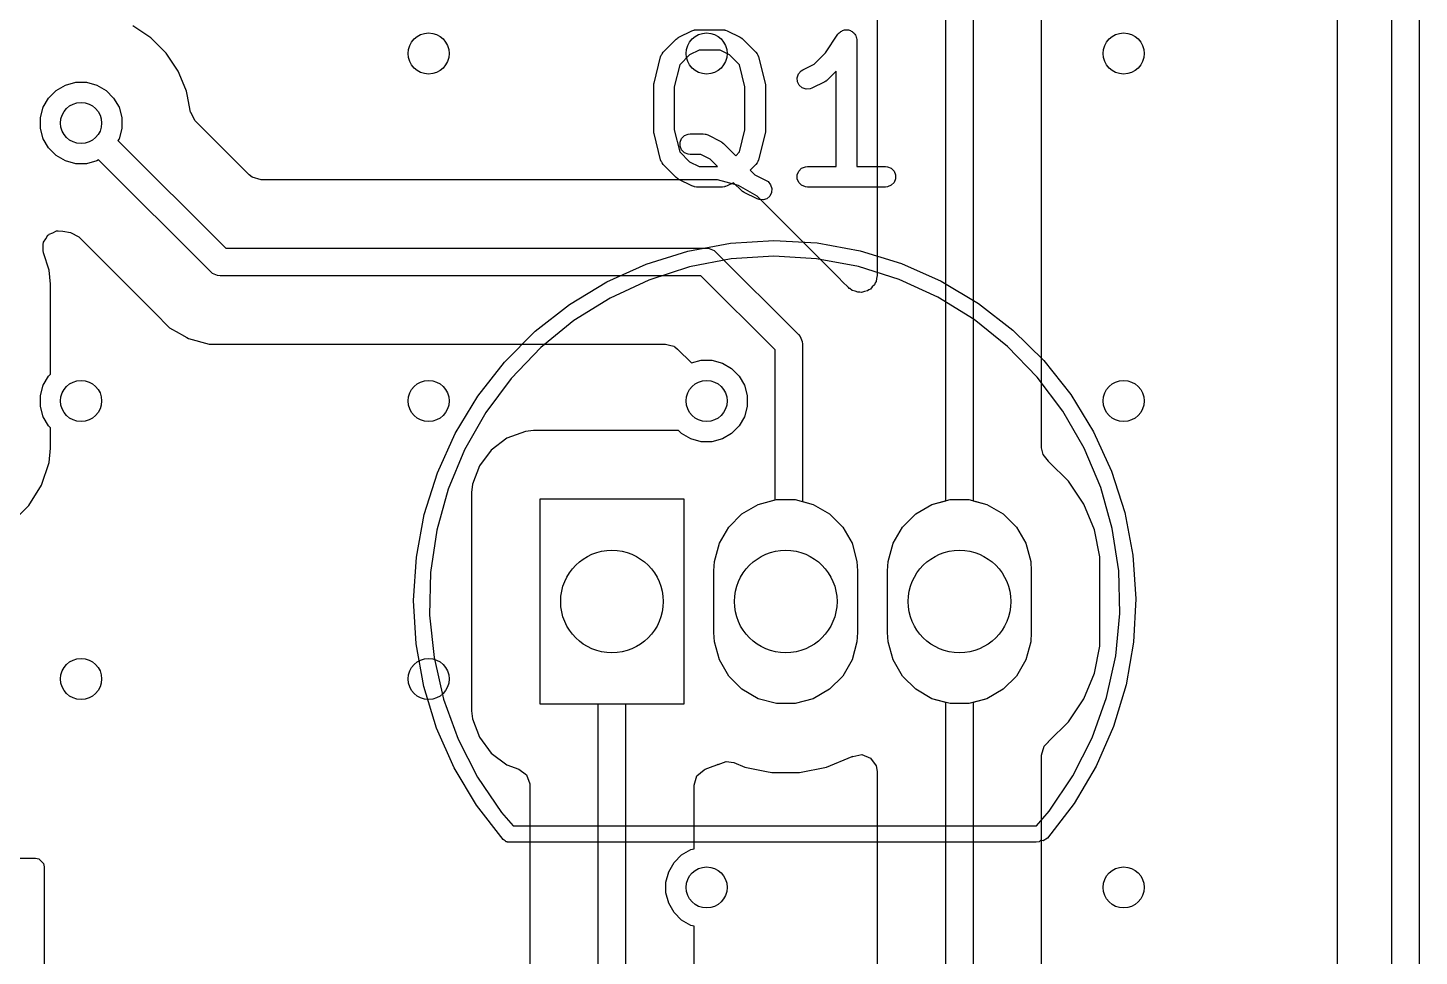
# Model space of a CAD drawing. Header units: inches. Extents: x 5.59 to 6.78, y -5.65 to -2.26.
# Drawn here: x 6.3752 to 6.7756, y -3.8354 to -3.5682 of the extents above; entities that cross this region are included whole.
import ezdxf

# ---------------------------------------------------------------- set-up
doc = ezdxf.new("R2010")
doc.units = ezdxf.units.IN
doc.header["$MEASUREMENT"] = 0
for name, color, linetype, true_color in [('Edge.Cuts', 31, 'CONTINUOUS', 0xffb86c), ('F.Cu', 11, 'CONTINUOUS', 0xff5555), ('F.Mask', 191, 'CONTINUOUS', 0xbd93f9), ('F.Silkscreen', 141, 'CONTINUOUS', 0x8be9fd)]:
    doc.layers.add(name, color=color, linetype=linetype, true_color=true_color)

msp = doc.modelspace()

# ---------------------------------------------------------------- linework, layer by layer
at = {"layer": 'Edge.Cuts', "linetype": 'CONTINUOUS'}
for p, q in [((6.76772, -5.05906), (6.76772, -2.85433)), ((6.77559, -2.85433), (6.77559, -5.05906))]:
    msp.add_line(p, q, dxfattribs=at)
at = {"layer": 'Edge.Cuts'}
for centre in [(6.54331, -3.73331), (6.54331, -3.73331), (6.59331, -3.73331), (6.59331, -3.73331), (6.64331, -3.73331), (6.64331, -3.73331)]:
    msp.add_circle(centre, 0.01476, dxfattribs=at)
at = {"layer": 'F.Cu', "linetype": 'CONTINUOUS'}
for p, q in [((6.75195, -2.85451), (6.75195, -5.05888)), ((6.66695, -3.68908), (6.66695, -3.54523)), ((6.63937, -3.70429), (6.63937, -3.54998)), ((6.64724, -3.54835), (6.64724, -3.70429)), ((6.61967, -3.56016), (6.61967, -3.63948)), ((6.41064, -3.57111), (6.40548, -3.56766)), ((6.41503, -3.5755), (6.41064, -3.57111)), ((6.41064, -3.57111), (6.41064, -3.57111)), ((6.41848, -3.58066), (6.41503, -3.5755)), ((6.41503, -3.5755), (6.41503, -3.5755)), ((6.41876, -3.58133), (6.41848, -3.58066)), ((6.41848, -3.58066), (6.41848, -3.58066)), ((6.42086, -3.5864), (6.41876, -3.58133)), ((6.38118, -3.5884), (6.38336, -3.58622)), ((6.38336, -3.58622), (6.38603, -3.58468)), ((6.38603, -3.58468), (6.38901, -3.58388)), ((6.38901, -3.58388), (6.39209, -3.58388)), ((6.39209, -3.58388), (6.39507, -3.58468)), ((6.39507, -3.58468), (6.39774, -3.58622)), ((6.39774, -3.58622), (6.39992, -3.5884)), ((6.42105, -3.58737), (6.42086, -3.5864)), ((6.37884, -3.59405), (6.37964, -3.59107)), ((6.37964, -3.59107), (6.38118, -3.5884)), ((6.39992, -3.5884), (6.40146, -3.59107)), ((6.40146, -3.59107), (6.40226, -3.59405)), ((6.42207, -3.59251), (6.42105, -3.58737)), ((6.37884, -3.59713), (6.37884, -3.59405)), ((6.40226, -3.59405), (6.40226, -3.59713)), ((6.42209, -3.5926), (6.42207, -3.59251)), ((6.42341, -3.59501), (6.42209, -3.5926)), ((6.43891, -3.61052), (6.42341, -3.59501)), ((6.37964, -3.60011), (6.37884, -3.59713)), ((6.40226, -3.59713), (6.40146, -3.60011)), ((6.38118, -3.60278), (6.37964, -3.60011)), ((6.38336, -3.60496), (6.38118, -3.60278)), ((6.40146, -3.60011), (6.40116, -3.60063)), ((6.40116, -3.60063), (6.43218, -3.63165)), ((6.38603, -3.6065), (6.38336, -3.60496)), ((6.38901, -3.6073), (6.38603, -3.6065)), ((6.39209, -3.6073), (6.38901, -3.6073)), ((6.39507, -3.6065), (6.39209, -3.6073)), ((6.39559, -3.6062), (6.39507, -3.6065)), ((6.42777, -3.63837), (6.39559, -3.6062)), ((6.43973, -3.61117), (6.43891, -3.61052)), ((6.44237, -3.61195), (6.43973, -3.61117)), ((6.56714, -3.61195), (6.44237, -3.61195)), ((6.56744, -3.61195), (6.56714, -3.61195)), ((6.56714, -3.61195), (6.56714, -3.61195)), ((6.57366, -3.61195), (6.56744, -3.61195)), ((6.57968, -3.61356), (6.57366, -3.61195)), ((6.58111, -3.61439), (6.57968, -3.61356)), ((6.58507, -3.61667), (6.58111, -3.61439)), ((6.58111, -3.61439), (6.58111, -3.61439)), ((6.58111, -3.61439), (6.58111, -3.61439)), ((6.58975, -3.62135), (6.58507, -3.61667)), ((6.58507, -3.61667), (6.58507, -3.61667)), ((6.60869, -3.64029), (6.58975, -3.62135)), ((6.58975, -3.62135), (6.58975, -3.62135)), ((6.38135, -3.62761), (6.38244, -3.62718)), ((6.38244, -3.62718), (6.38348, -3.62666)), ((6.38348, -3.62666), (6.38376, -3.62666)), ((6.38376, -3.62666), (6.38391, -3.6266)), ((6.38391, -3.6266), (6.38529, -3.62668)), ((6.38529, -3.62668), (6.38747, -3.62711)), ((6.38747, -3.62711), (6.38991, -3.62839)), ((6.37961, -3.63025), (6.37973, -3.63006)), ((6.37965, -3.63142), (6.37961, -3.63025)), ((6.37973, -3.63006), (6.37974, -3.62984)), ((6.37974, -3.62984), (6.38042, -3.62889)), ((6.38042, -3.62889), (6.38102, -3.62789)), ((6.38102, -3.62789), (6.38122, -3.62779)), ((6.38122, -3.62779), (6.38135, -3.62761)), ((6.38991, -3.62839), (6.38997, -3.62845)), ((6.38997, -3.62845), (6.41146, -3.64994)), ((6.37959, -3.63259), (6.37965, -3.63142)), ((6.3797, -3.63278), (6.37959, -3.63259)), ((6.37971, -3.633), (6.3797, -3.63278)), ((6.38134, -3.63792), (6.37971, -3.633)), ((6.43218, -3.63165), (6.57055, -3.63165)), ((6.57055, -3.63165), (6.57132, -3.63173)), ((6.57132, -3.63173), (6.57274, -3.63232)), ((6.57274, -3.63232), (6.57334, -3.63281)), ((6.57334, -3.63281), (6.59696, -3.65643)), ((6.38175, -3.64197), (6.38134, -3.63792)), ((6.42836, -3.63886), (6.42777, -3.63837)), ((6.42978, -3.63945), (6.42836, -3.63886)), ((6.38175, -3.66783), (6.38175, -3.64197)), ((6.43055, -3.63953), (6.42978, -3.63945)), ((6.56892, -3.63953), (6.43055, -3.63953)), ((6.59024, -3.66084), (6.56892, -3.63953)), ((6.60959, -3.64119), (6.60869, -3.64029)), ((6.60869, -3.64029), (6.60869, -3.64029)), ((6.61133, -3.64294), (6.60959, -3.64119)), ((6.61159, -3.64317), (6.61133, -3.64294)), ((6.61175, -3.64325), (6.61159, -3.64317)), ((6.61244, -3.64377), (6.61175, -3.64325)), ((6.61823, -3.64269), (6.61771, -3.64339)), ((6.61889, -3.64212), (6.61823, -3.64269)), ((6.61904, -3.64161), (6.61889, -3.64212)), ((6.61936, -3.64119), (6.61904, -3.64161)), ((6.61942, -3.64032), (6.61936, -3.64119)), ((6.61967, -3.63948), (6.61942, -3.64032)), ((6.6133, -3.64395), (6.61244, -3.64377)), ((6.61409, -3.64432), (6.6133, -3.64395)), ((6.61461, -3.64424), (6.61409, -3.64432)), ((6.61513, -3.64435), (6.61461, -3.64424)), ((6.61595, -3.64405), (6.61513, -3.64435)), ((6.61681, -3.64392), (6.61595, -3.64405)), ((6.61721, -3.64358), (6.61681, -3.64392)), ((6.61771, -3.64339), (6.61721, -3.64358)), ((6.41146, -3.64994), (6.41146, -3.64994)), ((6.41146, -3.64994), (6.41163, -3.65011)), ((6.41163, -3.65011), (6.41163, -3.65011)), ((6.41163, -3.65011), (6.41603, -3.65451)), ((6.41603, -3.65451), (6.41879, -3.6561)), ((6.41879, -3.6561), (6.41945, -3.65648)), ((6.41945, -3.65648), (6.41945, -3.65648)), ((6.41945, -3.65648), (6.42095, -3.65735)), ((6.42095, -3.65735), (6.42143, -3.65762)), ((6.42143, -3.65762), (6.42744, -3.65923)), ((6.42744, -3.65923), (6.42744, -3.65923)), ((6.42744, -3.65923), (6.43396, -3.65923)), ((6.43396, -3.65923), (6.43396, -3.65923)), ((6.43396, -3.65923), (6.55874, -3.65923)), ((6.55874, -3.65923), (6.5599, -3.65957)), ((6.59696, -3.65643), (6.59745, -3.65703)), ((6.59745, -3.65703), (6.59803, -3.65844)), ((6.59803, -3.65844), (6.59811, -3.65921)), ((6.59811, -3.65921), (6.59811, -3.70452)), ((6.5599, -3.65957), (6.56108, -3.65983)), ((6.56108, -3.65983), (6.56127, -3.65998)), ((6.56127, -3.65998), (6.56138, -3.66001)), ((6.56138, -3.66001), (6.56219, -3.66066)), ((6.56219, -3.66066), (6.56617, -3.66464)), ((6.59024, -3.70406), (6.59024, -3.66084)), ((6.56617, -3.66464), (6.56901, -3.66388)), ((6.56901, -3.66388), (6.57209, -3.66388)), ((6.57209, -3.66388), (6.57507, -3.66468)), ((6.57507, -3.66468), (6.57774, -3.66622)), ((6.57774, -3.66622), (6.57992, -3.6684)), ((6.37884, -3.67405), (6.37964, -3.67107)), ((6.37964, -3.67107), (6.38118, -3.6684)), ((6.38118, -3.6684), (6.38175, -3.66783)), ((6.57992, -3.6684), (6.58146, -3.67107)), ((6.58146, -3.67107), (6.58226, -3.67405)), ((6.37884, -3.67713), (6.37884, -3.67405)), ((6.58226, -3.67405), (6.58226, -3.67713)), ((6.37964, -3.68011), (6.37884, -3.67713)), ((6.58226, -3.67713), (6.58146, -3.68011)), ((6.38118, -3.68278), (6.37964, -3.68011)), ((6.38175, -3.68335), (6.38118, -3.68278)), ((6.38175, -3.68921), (6.38175, -3.68335)), ((6.57992, -3.68278), (6.57774, -3.68496)), ((6.58146, -3.68011), (6.57992, -3.68278)), ((6.5131, -3.68631), (6.50856, -3.6897)), ((6.51841, -3.68433), (6.5131, -3.68631)), ((6.5131, -3.68631), (6.5131, -3.68631)), ((6.52075, -3.68407), (6.51841, -3.68433)), ((6.56248, -3.68407), (6.52075, -3.68407)), ((6.52075, -3.68407), (6.52075, -3.68407)), ((6.56336, -3.68496), (6.56248, -3.68407)), ((6.56603, -3.6865), (6.56336, -3.68496)), ((6.56901, -3.6873), (6.56603, -3.6865)), ((6.57209, -3.6873), (6.56901, -3.6873)), ((6.57507, -3.6865), (6.57209, -3.6873)), ((6.57774, -3.68496), (6.57507, -3.6865)), ((6.38134, -3.69326), (6.38175, -3.68921)), ((6.50856, -3.6897), (6.50517, -3.69424)), ((6.50856, -3.6897), (6.50856, -3.6897)), ((6.66735, -3.69103), (6.66695, -3.68908)), ((6.6689, -3.69288), (6.66735, -3.69103)), ((6.37917, -3.69982), (6.38134, -3.69326)), ((6.50517, -3.69424), (6.50319, -3.69955)), ((6.50517, -3.69424), (6.50517, -3.69424)), ((6.66886, -3.69294), (6.6689, -3.69288)), ((6.66904, -3.69309), (6.66886, -3.69294)), ((6.67467, -3.69871), (6.66904, -3.69309)), ((6.67909, -3.70532), (6.67467, -3.69871)), ((6.37554, -3.7057), (6.37917, -3.69982)), ((6.50319, -3.69955), (6.50293, -3.70189)), ((6.50293, -3.70189), (6.50293, -3.7019)), ((6.50293, -3.7019), (6.50293, -3.76472)), ((6.37066, -3.71058), (6.37554, -3.7057)), ((6.52264, -3.76283), (6.52264, -3.70378)), ((6.52264, -3.70378), (6.56398, -3.70378)), ((6.56398, -3.70378), (6.56398, -3.76283)), ((6.58072, -3.70805), (6.5854, -3.70535)), ((6.5854, -3.70535), (6.59024, -3.70406)), ((6.59811, -3.70452), (6.60122, -3.70535)), ((6.60122, -3.70535), (6.60589, -3.70805)), ((6.63072, -3.70805), (6.6354, -3.70535)), ((6.6354, -3.70535), (6.63937, -3.70429)), ((6.64724, -3.70429), (6.65122, -3.70535)), ((6.65122, -3.70535), (6.65589, -3.70805)), ((6.68213, -3.71267), (6.67909, -3.70532)), ((6.67909, -3.70532), (6.67909, -3.70532)), ((6.67909, -3.70532), (6.67909, -3.70532)), ((6.57691, -3.71187), (6.58072, -3.70805)), ((6.60589, -3.70805), (6.60971, -3.71187)), ((6.62691, -3.71187), (6.63072, -3.70805)), ((6.65589, -3.70805), (6.65971, -3.71187)), ((6.57421, -3.71654), (6.57691, -3.71187)), ((6.60971, -3.71187), (6.6124, -3.71654)), ((6.62421, -3.71654), (6.62691, -3.71187)), ((6.65971, -3.71187), (6.6624, -3.71654)), ((6.68368, -3.72047), (6.68213, -3.71267)), ((6.57281, -3.72175), (6.57421, -3.71654)), ((6.6124, -3.71654), (6.6138, -3.72175)), ((6.62281, -3.72175), (6.62421, -3.71654)), ((6.6624, -3.71654), (6.6638, -3.72175)), ((6.57264, -3.72445), (6.57281, -3.72175)), ((6.6138, -3.72175), (6.61398, -3.72445)), ((6.62264, -3.72445), (6.62281, -3.72175)), ((6.6638, -3.72175), (6.66398, -3.72445)), ((6.68368, -3.74614), (6.68368, -3.72047)), ((6.57264, -3.74217), (6.57264, -3.72445)), ((6.61398, -3.72445), (6.61398, -3.74217)), ((6.62264, -3.74217), (6.62264, -3.72445)), ((6.66398, -3.72445), (6.66398, -3.74217)), ((6.57281, -3.74486), (6.57264, -3.74217)), ((6.61398, -3.74217), (6.6138, -3.74486)), ((6.62281, -3.74486), (6.62264, -3.74217)), ((6.66398, -3.74217), (6.6638, -3.74486)), ((6.57421, -3.75008), (6.57281, -3.74486)), ((6.6138, -3.74486), (6.6124, -3.75008)), ((6.62421, -3.75008), (6.62281, -3.74486)), ((6.6638, -3.74486), (6.6624, -3.75008)), ((6.68213, -3.75394), (6.68368, -3.74614)), ((6.57691, -3.75475), (6.57421, -3.75008)), ((6.6124, -3.75008), (6.60971, -3.75475)), ((6.62691, -3.75475), (6.62421, -3.75008)), ((6.6624, -3.75008), (6.65971, -3.75475)), ((6.58072, -3.75856), (6.57691, -3.75475)), ((6.60971, -3.75475), (6.60589, -3.75856)), ((6.63072, -3.75856), (6.62691, -3.75475)), ((6.65971, -3.75475), (6.65589, -3.75856)), ((6.67909, -3.76129), (6.68213, -3.75394)), ((6.5854, -3.76126), (6.58072, -3.75856)), ((6.60589, -3.75856), (6.60122, -3.76126)), ((6.6354, -3.76126), (6.63072, -3.75856)), ((6.65589, -3.75856), (6.65122, -3.76126)), ((6.53937, -3.76283), (6.52264, -3.76283)), ((6.53937, -3.92228), (6.53937, -3.76283)), ((6.56398, -3.76283), (6.54724, -3.76283)), ((6.54724, -3.76283), (6.54724, -3.92065)), ((6.59061, -3.76266), (6.5854, -3.76126)), ((6.596, -3.76266), (6.59061, -3.76266)), ((6.60122, -3.76126), (6.596, -3.76266)), ((6.63937, -3.76233), (6.6354, -3.76126)), ((6.63937, -4.10727), (6.63937, -3.76233)), ((6.65122, -3.76126), (6.64724, -3.76233)), ((6.64724, -3.76233), (6.64724, -4.1089)), ((6.67467, -3.7679), (6.67909, -3.76129)), ((6.50293, -3.76472), (6.50293, -3.76472)), ((6.50293, -3.76472), (6.50319, -3.76707)), ((6.50319, -3.76707), (6.50517, -3.77238)), ((6.66904, -3.77353), (6.67467, -3.7679)), ((6.50517, -3.77238), (6.50517, -3.77238)), ((6.50517, -3.77238), (6.50856, -3.77691)), ((6.66695, -3.77754), (6.66772, -3.7749)), ((6.66772, -3.7749), (6.66889, -3.77371)), ((6.66886, -3.77368), (6.66904, -3.77353)), ((6.66889, -3.77371), (6.66886, -3.77368)), ((6.66904, -3.77353), (6.66904, -3.77353)), ((6.66904, -3.77353), (6.66904, -3.77353)), ((6.50856, -3.77691), (6.50856, -3.77691)), ((6.50856, -3.77691), (6.5131, -3.78031)), ((6.57384, -3.78017), (6.57614, -3.77931)), ((6.57614, -3.77931), (6.57835, -3.77967)), ((6.60508, -3.78099), (6.61243, -3.77794)), ((6.61243, -3.77794), (6.61248, -3.77792)), ((6.61243, -3.77794), (6.61243, -3.77794)), ((6.61248, -3.77792), (6.61251, -3.77791)), ((6.61251, -3.77791), (6.61265, -3.77785)), ((6.61265, -3.77785), (6.61266, -3.77788)), ((6.61266, -3.77788), (6.61517, -3.77736)), ((6.61517, -3.77736), (6.61774, -3.77834)), ((6.61774, -3.77834), (6.61937, -3.78056)), ((6.66695, -4.10579), (6.66695, -3.77754)), ((6.5131, -3.78031), (6.5131, -3.78031)), ((6.5131, -3.78031), (6.51649, -3.78157)), ((6.51649, -3.78157), (6.51869, -3.78322)), ((6.51869, -3.78322), (6.51965, -3.7858)), ((6.56772, -3.78351), (6.5698, -3.78171)), ((6.5698, -3.78171), (6.57012, -3.78157)), ((6.57012, -3.78157), (6.57169, -3.78099)), ((6.57169, -3.78099), (6.57352, -3.78031)), ((6.57352, -3.78031), (6.57356, -3.78027)), ((6.57356, -3.78027), (6.57361, -3.78026)), ((6.57361, -3.78026), (6.57382, -3.78014)), ((6.57382, -3.78014), (6.57384, -3.78017)), ((6.57835, -3.77967), (6.58153, -3.78099)), ((6.58153, -3.78099), (6.58774, -3.78222)), ((6.58774, -3.78222), (6.58933, -3.78254)), ((6.58933, -3.78254), (6.58933, -3.78254)), ((6.58933, -3.78254), (6.58933, -3.78254)), ((6.58933, -3.78254), (6.59728, -3.78254)), ((6.59728, -3.78254), (6.60508, -3.78099)), ((6.59728, -3.78254), (6.59728, -3.78254)), ((6.61937, -3.78056), (6.61967, -3.78222)), ((6.61967, -3.78222), (6.61967, -3.92114)), ((6.51965, -3.7858), (6.51967, -3.78615)), ((6.51967, -3.78615), (6.51967, -3.91887)), ((6.56695, -3.78615), (6.56772, -3.78351)), ((6.56695, -3.80443), (6.56695, -3.78615)), ((6.56118, -3.8084), (6.56336, -3.80622)), ((6.56336, -3.80622), (6.56603, -3.80468)), ((6.56603, -3.80468), (6.56695, -3.80443)), ((6.55884, -3.81405), (6.55964, -3.81107)), ((6.55964, -3.81107), (6.56118, -3.8084)), ((6.55884, -3.81713), (6.55884, -3.81405)), ((6.55964, -3.82011), (6.55884, -3.81713)), ((6.56118, -3.82278), (6.55964, -3.82011)), ((6.56336, -3.82496), (6.56118, -3.82278)), ((6.56603, -3.8265), (6.56336, -3.82496)), ((6.56695, -3.82675), (6.56603, -3.8265)), ((6.56695, -3.91047), (6.56695, -3.82675))]:
    msp.add_line(p, q, dxfattribs=at)
at = {"layer": 'F.Cu'}
for centre, radius in [((6.49055, -3.57559), 0.00591), ((6.49055, -3.57559), 0.00591), ((6.57055, -3.57559), 0.00591), ((6.57055, -3.57559), 0.00591), ((6.69055, -3.57559), 0.00591), ((6.69055, -3.57559), 0.00591), ((6.39055, -3.59559), 0.00591), ((6.39055, -3.59559), 0.00591), ((6.39055, -3.67559), 0.00591), ((6.39055, -3.67559), 0.00591), ((6.49055, -3.67559), 0.00591), ((6.49055, -3.67559), 0.00591), ((6.57055, -3.67559), 0.00591), ((6.57055, -3.67559), 0.00591), ((6.69055, -3.67559), 0.00591), ((6.69055, -3.67559), 0.00591), ((6.54331, -3.73331), 0.01476), ((6.54331, -3.73331), 0.01476), ((6.59331, -3.73331), 0.01476), ((6.59331, -3.73331), 0.01476), ((6.64331, -3.73331), 0.01476), ((6.64331, -3.73331), 0.01476), ((6.39055, -3.75559), 0.00591), ((6.39055, -3.75559), 0.00591), ((6.49055, -3.75559), 0.00591), ((6.49055, -3.75559), 0.00591), ((6.57055, -3.81559), 0.00591), ((6.57055, -3.81559), 0.00591), ((6.69055, -3.81559), 0.00591), ((6.69055, -3.81559), 0.00591)]:
    msp.add_circle(centre, radius, dxfattribs=at)
at = {"layer": 'F.Mask', "linetype": 'CONTINUOUS'}
for p, q in [((6.52264, -3.76283), (6.52264, -3.70378)), ((6.52264, -3.70378), (6.56398, -3.70378)), ((6.56398, -3.70378), (6.56398, -3.76283)), ((6.58072, -3.70805), (6.5854, -3.70535)), ((6.5854, -3.70535), (6.59061, -3.70396)), ((6.59061, -3.70396), (6.596, -3.70396)), ((6.596, -3.70396), (6.60122, -3.70535)), ((6.60122, -3.70535), (6.60589, -3.70805)), ((6.63072, -3.70805), (6.6354, -3.70535)), ((6.6354, -3.70535), (6.64061, -3.70396)), ((6.64061, -3.70396), (6.646, -3.70396)), ((6.646, -3.70396), (6.65122, -3.70535)), ((6.65122, -3.70535), (6.65589, -3.70805)), ((6.57691, -3.71187), (6.58072, -3.70805)), ((6.60589, -3.70805), (6.60971, -3.71187)), ((6.62691, -3.71187), (6.63072, -3.70805)), ((6.65589, -3.70805), (6.65971, -3.71187)), ((6.57421, -3.71654), (6.57691, -3.71187)), ((6.60971, -3.71187), (6.6124, -3.71654)), ((6.62421, -3.71654), (6.62691, -3.71187)), ((6.65971, -3.71187), (6.6624, -3.71654)), ((6.57281, -3.72175), (6.57421, -3.71654)), ((6.6124, -3.71654), (6.6138, -3.72175)), ((6.62281, -3.72175), (6.62421, -3.71654)), ((6.6624, -3.71654), (6.6638, -3.72175)), ((6.57264, -3.72445), (6.57281, -3.72175)), ((6.6138, -3.72175), (6.61398, -3.72445)), ((6.62264, -3.72445), (6.62281, -3.72175)), ((6.6638, -3.72175), (6.66398, -3.72445)), ((6.57264, -3.74217), (6.57264, -3.72445)), ((6.61398, -3.72445), (6.61398, -3.74217)), ((6.62264, -3.74217), (6.62264, -3.72445)), ((6.66398, -3.72445), (6.66398, -3.74217)), ((6.57281, -3.74486), (6.57264, -3.74217)), ((6.61398, -3.74217), (6.6138, -3.74486)), ((6.62281, -3.74486), (6.62264, -3.74217)), ((6.66398, -3.74217), (6.6638, -3.74486)), ((6.57421, -3.75008), (6.57281, -3.74486)), ((6.6138, -3.74486), (6.6124, -3.75008)), ((6.62421, -3.75008), (6.62281, -3.74486)), ((6.6638, -3.74486), (6.6624, -3.75008)), ((6.57691, -3.75475), (6.57421, -3.75008)), ((6.6124, -3.75008), (6.60971, -3.75475)), ((6.62691, -3.75475), (6.62421, -3.75008)), ((6.6624, -3.75008), (6.65971, -3.75475)), ((6.58072, -3.75856), (6.57691, -3.75475)), ((6.60971, -3.75475), (6.60589, -3.75856)), ((6.63072, -3.75856), (6.62691, -3.75475)), ((6.65971, -3.75475), (6.65589, -3.75856)), ((6.5854, -3.76126), (6.58072, -3.75856)), ((6.60589, -3.75856), (6.60122, -3.76126)), ((6.6354, -3.76126), (6.63072, -3.75856)), ((6.65589, -3.75856), (6.65122, -3.76126)), ((6.56398, -3.76283), (6.52264, -3.76283)), ((6.59061, -3.76266), (6.5854, -3.76126)), ((6.596, -3.76266), (6.59061, -3.76266)), ((6.60122, -3.76126), (6.596, -3.76266)), ((6.64061, -3.76266), (6.6354, -3.76126)), ((6.646, -3.76266), (6.64061, -3.76266)), ((6.65122, -3.76126), (6.646, -3.76266))]:
    msp.add_line(p, q, dxfattribs=at)
at = {"layer": 'F.Mask'}
for centre in [(6.54331, -3.73331), (6.54331, -3.73331), (6.59331, -3.73331), (6.59331, -3.73331), (6.64331, -3.73331), (6.64331, -3.73331)]:
    msp.add_circle(centre, 0.01476, dxfattribs=at)
at = {"layer": 'F.Silkscreen', "linetype": 'CONTINUOUS'}
for p, q in [((6.56182, -3.57147), (6.56205, -3.57129)), ((6.56205, -3.57129), (6.5621, -3.57123)), ((6.5621, -3.57123), (6.56219, -3.57117)), ((6.56219, -3.57117), (6.56227, -3.57111)), ((6.56227, -3.57111), (6.56234, -3.57108)), ((6.56234, -3.57108), (6.56259, -3.57092)), ((6.56259, -3.57092), (6.56634, -3.56904)), ((6.56634, -3.56904), (6.56688, -3.56884)), ((6.56688, -3.56884), (6.56699, -3.56883)), ((6.56699, -3.56883), (6.56708, -3.56879)), ((6.56708, -3.56879), (6.56766, -3.56873)), ((6.56766, -3.56873), (6.57516, -3.56873)), ((6.57516, -3.56873), (6.57574, -3.56879)), ((6.57574, -3.56879), (6.57583, -3.56883)), ((6.57583, -3.56883), (6.57594, -3.56884)), ((6.57594, -3.56884), (6.57648, -3.56904)), ((6.57648, -3.56904), (6.58023, -3.57092)), ((6.58023, -3.57092), (6.58048, -3.57108)), ((6.58048, -3.57108), (6.58055, -3.57111)), ((6.58055, -3.57111), (6.58063, -3.57117)), ((6.58063, -3.57117), (6.58072, -3.57123)), ((6.58072, -3.57123), (6.58077, -3.57129)), ((6.58077, -3.57129), (6.581, -3.57147)), ((6.60474, -3.57543), (6.60832, -3.57005)), ((6.60832, -3.57005), (6.60833, -3.57004)), ((6.60832, -3.57005), (6.60832, -3.57005)), ((6.60832, -3.57005), (6.60832, -3.57005)), ((6.60833, -3.57004), (6.60869, -3.5696)), ((6.60869, -3.5696), (6.60893, -3.56944)), ((6.60893, -3.56944), (6.60914, -3.56923)), ((6.60914, -3.56923), (6.60941, -3.56912)), ((6.60941, -3.56912), (6.60965, -3.56896)), ((6.60965, -3.56896), (6.60993, -3.5689)), ((6.60993, -3.5689), (6.6102, -3.56879)), ((6.6102, -3.56879), (6.61049, -3.56879)), ((6.61049, -3.56879), (6.61078, -3.56873)), ((6.61078, -3.56873), (6.61106, -3.56879)), ((6.61106, -3.56879), (6.61136, -3.56879)), ((6.61136, -3.56879), (6.61162, -3.5689)), ((6.61162, -3.5689), (6.61191, -3.56896)), ((6.61191, -3.56896), (6.61215, -3.56912)), ((6.61215, -3.56912), (6.61242, -3.56923)), ((6.61242, -3.56923), (6.61262, -3.56944)), ((6.61262, -3.56944), (6.61287, -3.5696)), ((6.61287, -3.5696), (6.61303, -3.56984)), ((6.61303, -3.56984), (6.61323, -3.57005)), ((6.61323, -3.57005), (6.61335, -3.57031)), ((6.61335, -3.57031), (6.61351, -3.57055)), ((6.61351, -3.57055), (6.61356, -3.57084)), ((6.61356, -3.57084), (6.61368, -3.57111)), ((6.61368, -3.57111), (6.61373, -3.57168)), ((6.55771, -3.57567), (6.55807, -3.57522)), ((6.55807, -3.57522), (6.56182, -3.57147)), ((6.56836, -3.57464), (6.56566, -3.57599)), ((6.57446, -3.57464), (6.56836, -3.57464)), ((6.57716, -3.57599), (6.57446, -3.57464)), ((6.581, -3.57147), (6.58475, -3.57522)), ((6.58475, -3.57522), (6.58511, -3.57567)), ((6.61373, -3.57168), (6.61373, -3.57168)), ((6.61373, -3.57168), (6.61373, -3.57168)), ((6.61373, -3.57168), (6.61373, -3.57169)), ((6.61373, -3.57169), (6.61373, -3.6081)), ((6.55542, -3.58409), (6.5573, -3.57659)), ((6.5573, -3.57659), (6.55749, -3.57605)), ((6.55749, -3.57605), (6.55762, -3.57587)), ((6.55762, -3.57587), (6.55771, -3.57567)), ((6.56283, -3.57882), (6.56124, -3.58517)), ((6.56566, -3.57599), (6.56283, -3.57882)), ((6.57999, -3.57882), (6.57716, -3.57599)), ((6.58158, -3.58517), (6.57999, -3.57882)), ((6.58511, -3.57567), (6.5852, -3.57587)), ((6.5852, -3.57587), (6.58533, -3.57605)), ((6.58533, -3.57605), (6.58552, -3.57659)), ((6.58552, -3.57659), (6.5874, -3.58409)), ((6.59821, -3.58029), (6.60153, -3.57863)), ((6.60153, -3.57863), (6.60474, -3.57543)), ((6.5966, -3.58257), (6.59697, -3.58147)), ((6.59668, -3.58371), (6.5966, -3.58257)), ((6.59697, -3.58147), (6.59772, -3.5806)), ((6.59772, -3.5806), (6.59821, -3.58029)), ((6.60537, -3.58315), (6.60514, -3.58333)), ((6.60783, -3.58069), (6.60537, -3.58315)), ((6.60783, -3.6081), (6.60783, -3.58069)), ((6.55533, -3.58481), (6.55534, -3.58471)), ((6.55533, -3.59793), (6.55533, -3.58481)), ((6.55534, -3.58467), (6.55537, -3.58445)), ((6.55534, -3.58471), (6.55534, -3.58467)), ((6.55537, -3.58445), (6.55539, -3.58423)), ((6.55539, -3.58423), (6.55541, -3.58419)), ((6.55541, -3.58419), (6.55542, -3.58409)), ((6.56124, -3.58517), (6.56124, -3.59757)), ((6.58158, -3.59757), (6.58158, -3.58517)), ((6.5874, -3.58409), (6.58741, -3.58419)), ((6.58741, -3.58419), (6.58743, -3.58423)), ((6.58743, -3.58423), (6.58745, -3.58445)), ((6.58745, -3.58445), (6.58748, -3.58467)), ((6.58748, -3.58467), (6.58748, -3.58471)), ((6.58748, -3.58471), (6.58749, -3.58481)), ((6.58749, -3.58481), (6.58749, -3.59793)), ((6.5972, -3.58474), (6.59668, -3.58371)), ((6.59807, -3.5855), (6.5972, -3.58474)), ((6.59916, -3.58586), (6.59807, -3.5855)), ((6.60031, -3.58578), (6.59916, -3.58586)), ((6.60085, -3.58558), (6.60031, -3.58578)), ((6.6046, -3.5837), (6.60085, -3.58558)), ((6.60485, -3.58354), (6.6046, -3.5837)), ((6.60492, -3.58351), (6.60485, -3.58354)), ((6.605, -3.58345), (6.60492, -3.58351)), ((6.60509, -3.58339), (6.605, -3.58345)), ((6.60514, -3.58333), (6.60509, -3.58339)), ((6.55534, -3.59803), (6.55533, -3.59793)), ((6.55534, -3.59808), (6.55534, -3.59803)), ((6.55537, -3.59829), (6.55534, -3.59808)), ((6.55539, -3.59851), (6.55537, -3.59829)), ((6.55541, -3.59855), (6.55539, -3.59851)), ((6.55542, -3.59865), (6.55541, -3.59855)), ((6.5573, -3.60615), (6.55542, -3.59865)), ((6.56124, -3.59757), (6.56283, -3.60392)), ((6.56333, -3.60004), (6.56415, -3.59923)), ((6.56415, -3.59923), (6.56521, -3.59879)), ((6.56521, -3.59879), (6.56579, -3.59873)), ((6.56579, -3.59873), (6.56954, -3.59873)), ((6.56954, -3.59873), (6.57011, -3.59879)), ((6.57011, -3.59879), (6.57021, -3.59883)), ((6.57021, -3.59883), (6.57031, -3.59883)), ((6.57031, -3.59883), (6.57086, -3.59904)), ((6.57086, -3.59904), (6.57461, -3.60092)), ((6.57999, -3.60392), (6.58158, -3.59757)), ((6.5874, -3.59865), (6.58552, -3.60615)), ((6.58741, -3.59855), (6.5874, -3.59865)), ((6.58743, -3.59851), (6.58741, -3.59855)), ((6.58745, -3.59829), (6.58743, -3.59851)), ((6.58748, -3.59808), (6.58745, -3.59829)), ((6.58749, -3.59793), (6.58748, -3.59803)), ((6.58748, -3.59803), (6.58748, -3.59808)), ((6.56289, -3.60111), (6.56333, -3.60004)), ((6.56289, -3.60226), (6.56289, -3.60111)), ((6.56333, -3.60332), (6.56289, -3.60226)), ((6.56415, -3.60414), (6.56333, -3.60332)), ((6.57461, -3.60092), (6.57485, -3.60107)), ((6.57485, -3.60107), (6.57493, -3.6011)), ((6.57493, -3.6011), (6.57501, -3.60117)), ((6.57501, -3.60117), (6.57509, -3.60122)), ((6.57509, -3.60122), (6.57515, -3.60128)), ((6.57515, -3.60128), (6.57537, -3.60147)), ((6.57537, -3.60147), (6.57891, -3.60501)), ((6.55749, -3.60669), (6.5573, -3.60615)), ((6.55762, -3.60687), (6.55749, -3.60669)), ((6.55771, -3.60707), (6.55762, -3.60687)), ((6.55807, -3.60752), (6.55771, -3.60707)), ((6.56283, -3.60392), (6.56566, -3.60675)), ((6.56521, -3.60458), (6.56415, -3.60414)), ((6.56579, -3.60463), (6.56521, -3.60458)), ((6.56566, -3.60675), (6.56836, -3.6081)), ((6.56884, -3.60463), (6.56579, -3.60463)), ((6.57154, -3.60598), (6.56884, -3.60463)), ((6.57366, -3.6081), (6.57154, -3.60598)), ((6.57891, -3.60501), (6.57999, -3.60392)), ((6.58511, -3.60707), (6.58475, -3.60752)), ((6.5852, -3.60687), (6.58511, -3.60707)), ((6.58533, -3.60669), (6.5852, -3.60687)), ((6.58552, -3.60615), (6.58533, -3.60669)), ((6.56182, -3.61127), (6.55807, -3.60752)), ((6.56205, -3.61145), (6.56182, -3.61127)), ((6.56836, -3.6081), (6.57366, -3.6081)), ((6.58475, -3.60752), (6.58308, -3.60918)), ((6.58308, -3.60918), (6.58441, -3.6105)), ((6.58441, -3.6105), (6.58773, -3.61216)), ((6.59664, -3.61048), (6.59708, -3.60942)), ((6.59664, -3.61163), (6.59664, -3.61048)), ((6.59708, -3.60942), (6.59789, -3.6086)), ((6.59789, -3.6086), (6.59896, -3.60816)), ((6.59896, -3.60816), (6.59953, -3.6081)), ((6.59953, -3.6081), (6.60783, -3.6081)), ((6.61373, -3.6081), (6.62203, -3.6081)), ((6.62203, -3.6081), (6.6226, -3.60816)), ((6.6226, -3.60816), (6.62367, -3.6086)), ((6.62367, -3.6086), (6.62448, -3.60942)), ((6.62448, -3.60942), (6.62492, -3.61048)), ((6.62492, -3.61048), (6.62492, -3.61163)), ((6.5621, -3.61151), (6.56205, -3.61145)), ((6.56219, -3.61157), (6.5621, -3.61151)), ((6.56227, -3.61164), (6.56219, -3.61157)), ((6.56234, -3.61167), (6.56227, -3.61164)), ((6.56259, -3.61182), (6.56234, -3.61167)), ((6.56634, -3.6137), (6.56259, -3.61182)), ((6.56688, -3.6139), (6.56634, -3.6137)), ((6.56699, -3.61391), (6.56688, -3.6139)), ((6.56708, -3.61395), (6.56699, -3.61391)), ((6.56766, -3.61401), (6.56708, -3.61395)), ((6.57516, -3.61401), (6.56766, -3.61401)), ((6.57574, -3.61395), (6.57516, -3.61401)), ((6.57583, -3.61391), (6.57574, -3.61395)), ((6.57594, -3.6139), (6.57583, -3.61391)), ((6.57648, -3.6137), (6.57594, -3.6139)), ((6.57833, -3.61277), (6.57648, -3.6137)), ((6.58057, -3.61502), (6.57833, -3.61277)), ((6.5808, -3.6152), (6.58057, -3.61502)), ((6.58085, -3.61526), (6.5808, -3.6152)), ((6.58094, -3.61532), (6.58085, -3.61526)), ((6.58102, -3.61539), (6.58094, -3.61532)), ((6.58773, -3.61216), (6.58822, -3.61247)), ((6.58822, -3.61247), (6.58897, -3.61334)), ((6.58897, -3.61334), (6.58934, -3.61444)), ((6.58934, -3.61444), (6.58926, -3.61559)), ((6.59708, -3.6127), (6.59664, -3.61163)), ((6.59789, -3.61351), (6.59708, -3.6127)), ((6.59896, -3.61395), (6.59789, -3.61351)), ((6.59953, -3.61401), (6.59896, -3.61395)), ((6.62203, -3.61401), (6.59953, -3.61401)), ((6.6226, -3.61395), (6.62203, -3.61401)), ((6.62367, -3.61351), (6.6226, -3.61395)), ((6.62448, -3.6127), (6.62367, -3.61351)), ((6.62492, -3.61163), (6.62448, -3.6127)), ((6.58109, -3.61542), (6.58102, -3.61539)), ((6.58134, -3.61557), (6.58109, -3.61542)), ((6.58509, -3.61745), (6.58134, -3.61557)), ((6.58563, -3.61765), (6.58509, -3.61745)), ((6.58678, -3.61773), (6.58563, -3.61765)), ((6.58787, -3.61737), (6.58678, -3.61773)), ((6.58874, -3.61662), (6.58787, -3.61737)), ((6.58926, -3.61559), (6.58874, -3.61662)), ((6.56512, -3.63245), (6.57741, -3.63018)), ((6.57741, -3.63018), (6.58989, -3.62939)), ((6.58989, -3.62939), (6.60238, -3.63011)), ((6.60238, -3.63011), (6.61469, -3.63233)), ((6.55318, -3.63619), (6.56512, -3.63245)), ((6.57765, -3.63472), (6.56558, -3.63701)), ((6.5899, -3.63393), (6.57765, -3.63472)), ((6.60217, -3.63466), (6.5899, -3.63393)), ((6.61424, -3.63689), (6.60217, -3.63466)), ((6.61469, -3.63233), (6.62664, -3.63601)), ((6.54179, -3.64134), (6.55318, -3.63619)), ((6.56558, -3.63701), (6.55389, -3.64078)), ((6.62595, -3.6406), (6.61424, -3.63689)), ((6.62664, -3.63601), (6.63806, -3.64109)), ((6.53109, -3.64781), (6.54179, -3.64134)), ((6.55389, -3.64078), (6.54276, -3.64596)), ((6.63711, -3.64572), (6.62595, -3.6406)), ((6.63806, -3.64109), (6.64879, -3.64751)), ((6.54276, -3.64596), (6.53234, -3.65247)), ((6.64756, -3.65218), (6.63711, -3.64572)), ((6.52125, -3.65553), (6.53109, -3.64781)), ((6.64879, -3.64751), (6.65867, -3.65518)), ((6.53234, -3.65247), (6.52281, -3.66022)), ((6.65713, -3.65988), (6.64756, -3.65218)), ((6.65867, -3.65518), (6.66756, -3.66397)), ((6.5124, -3.66437), (6.52125, -3.65553)), ((6.52281, -3.66022), (6.51431, -3.66909)), ((6.66567, -3.6687), (6.65713, -3.65988)), ((6.50468, -3.67421), (6.5124, -3.66437)), ((6.66756, -3.66397), (6.67533, -3.67377)), ((6.51431, -3.66909), (6.50697, -3.67893)), ((6.67307, -3.67851), (6.66567, -3.6687)), ((6.4982, -3.6849), (6.50468, -3.67421)), ((6.67533, -3.67377), (6.68186, -3.68444)), ((6.50697, -3.67893), (6.5009, -3.68961)), ((6.67919, -3.68916), (6.67307, -3.67851)), ((6.49306, -3.6963), (6.4982, -3.6849)), ((6.68186, -3.68444), (6.68707, -3.6958)), ((6.5009, -3.68961), (6.49619, -3.70095)), ((6.68396, -3.70048), (6.67919, -3.68916)), ((6.48931, -3.70823), (6.49306, -3.6963)), ((6.68707, -3.6958), (6.69087, -3.70772)), ((6.49619, -3.70095), (6.49292, -3.71279)), ((6.68729, -3.7123), (6.68396, -3.70048)), ((6.48703, -3.72052), (6.48931, -3.70823)), ((6.69087, -3.70772), (6.69322, -3.72)), ((6.49292, -3.71279), (6.49113, -3.72494)), ((6.68914, -3.72444), (6.68729, -3.7123)), ((6.48624, -3.733), (6.48703, -3.72052)), ((6.69322, -3.72), (6.69407, -3.73248)), ((6.49113, -3.72494), (6.49085, -3.73722)), ((6.68948, -3.73672), (6.68914, -3.72444)), ((6.48696, -3.74549), (6.48624, -3.733)), ((6.69407, -3.73248), (6.69342, -3.74496)), ((6.49085, -3.73722), (6.4921, -3.74944)), ((6.6883, -3.74894), (6.68948, -3.73672)), ((6.48917, -3.7578), (6.48696, -3.74549)), ((6.69342, -3.74496), (6.69127, -3.75728)), ((6.4921, -3.74944), (6.49484, -3.76141)), ((6.68562, -3.76093), (6.6883, -3.74894)), ((6.49284, -3.76975), (6.48917, -3.7578)), ((6.69127, -3.75728), (6.68766, -3.76926)), ((6.49484, -3.76141), (6.49903, -3.77296)), ((6.68149, -3.77249), (6.68562, -3.76093)), ((6.49792, -3.78118), (6.49284, -3.76975)), ((6.68766, -3.76926), (6.68263, -3.78071)), ((6.49903, -3.77296), (6.50462, -3.78389)), ((6.67595, -3.78346), (6.68149, -3.77249)), ((6.50434, -3.79191), (6.49792, -3.78118)), ((6.66911, -3.79366), (6.67595, -3.78346)), ((6.68263, -3.78071), (6.67627, -3.79147)), ((6.50462, -3.78389), (6.51151, -3.79406)), ((6.67627, -3.79147), (6.66866, -3.8014)), ((6.512, -3.80179), (6.50434, -3.79191)), ((6.51151, -3.79406), (6.51485, -3.79787)), ((6.66544, -3.79789), (6.66911, -3.79366)), ((6.51485, -3.79787), (6.66535, -3.79787)), ((6.66535, -3.79787), (6.66544, -3.79789)), ((6.51261, -3.80216), (6.512, -3.80179)), ((6.51288, -3.80242), (6.51261, -3.80216)), ((6.51314, -3.80247), (6.51288, -3.80242)), ((6.51326, -3.80254), (6.51314, -3.80247)), ((6.51341, -3.80253), (6.51326, -3.80254)), ((6.51378, -3.8026), (6.51341, -3.80253)), ((6.66535, -3.8026), (6.51378, -3.8026)), ((6.66626, -3.80242), (6.66535, -3.8026)), ((6.6666, -3.80208), (6.66626, -3.80242)), ((6.66741, -3.80215), (6.6666, -3.80208)), ((6.66866, -3.8014), (6.66741, -3.80215)), ((6.33016, -3.80719), (6.3774, -3.80719)), ((6.3774, -3.80719), (6.37836, -3.80738)), ((6.37836, -3.80738), (6.37971, -3.80873)), ((6.37971, -3.80873), (6.3799, -3.80969)), ((6.3799, -3.80969), (6.3799, -3.95535))]:
    msp.add_line(p, q, dxfattribs=at)
at = {"layer": 'F.Silkscreen'}
for centre in [(6.54331, -3.73331), (6.54331, -3.73331), (6.59331, -3.73331), (6.59331, -3.73331), (6.64331, -3.73331), (6.64331, -3.73331)]:
    msp.add_circle(centre, 0.01476, dxfattribs=at)

doc.saveas('drawing.dxf')
